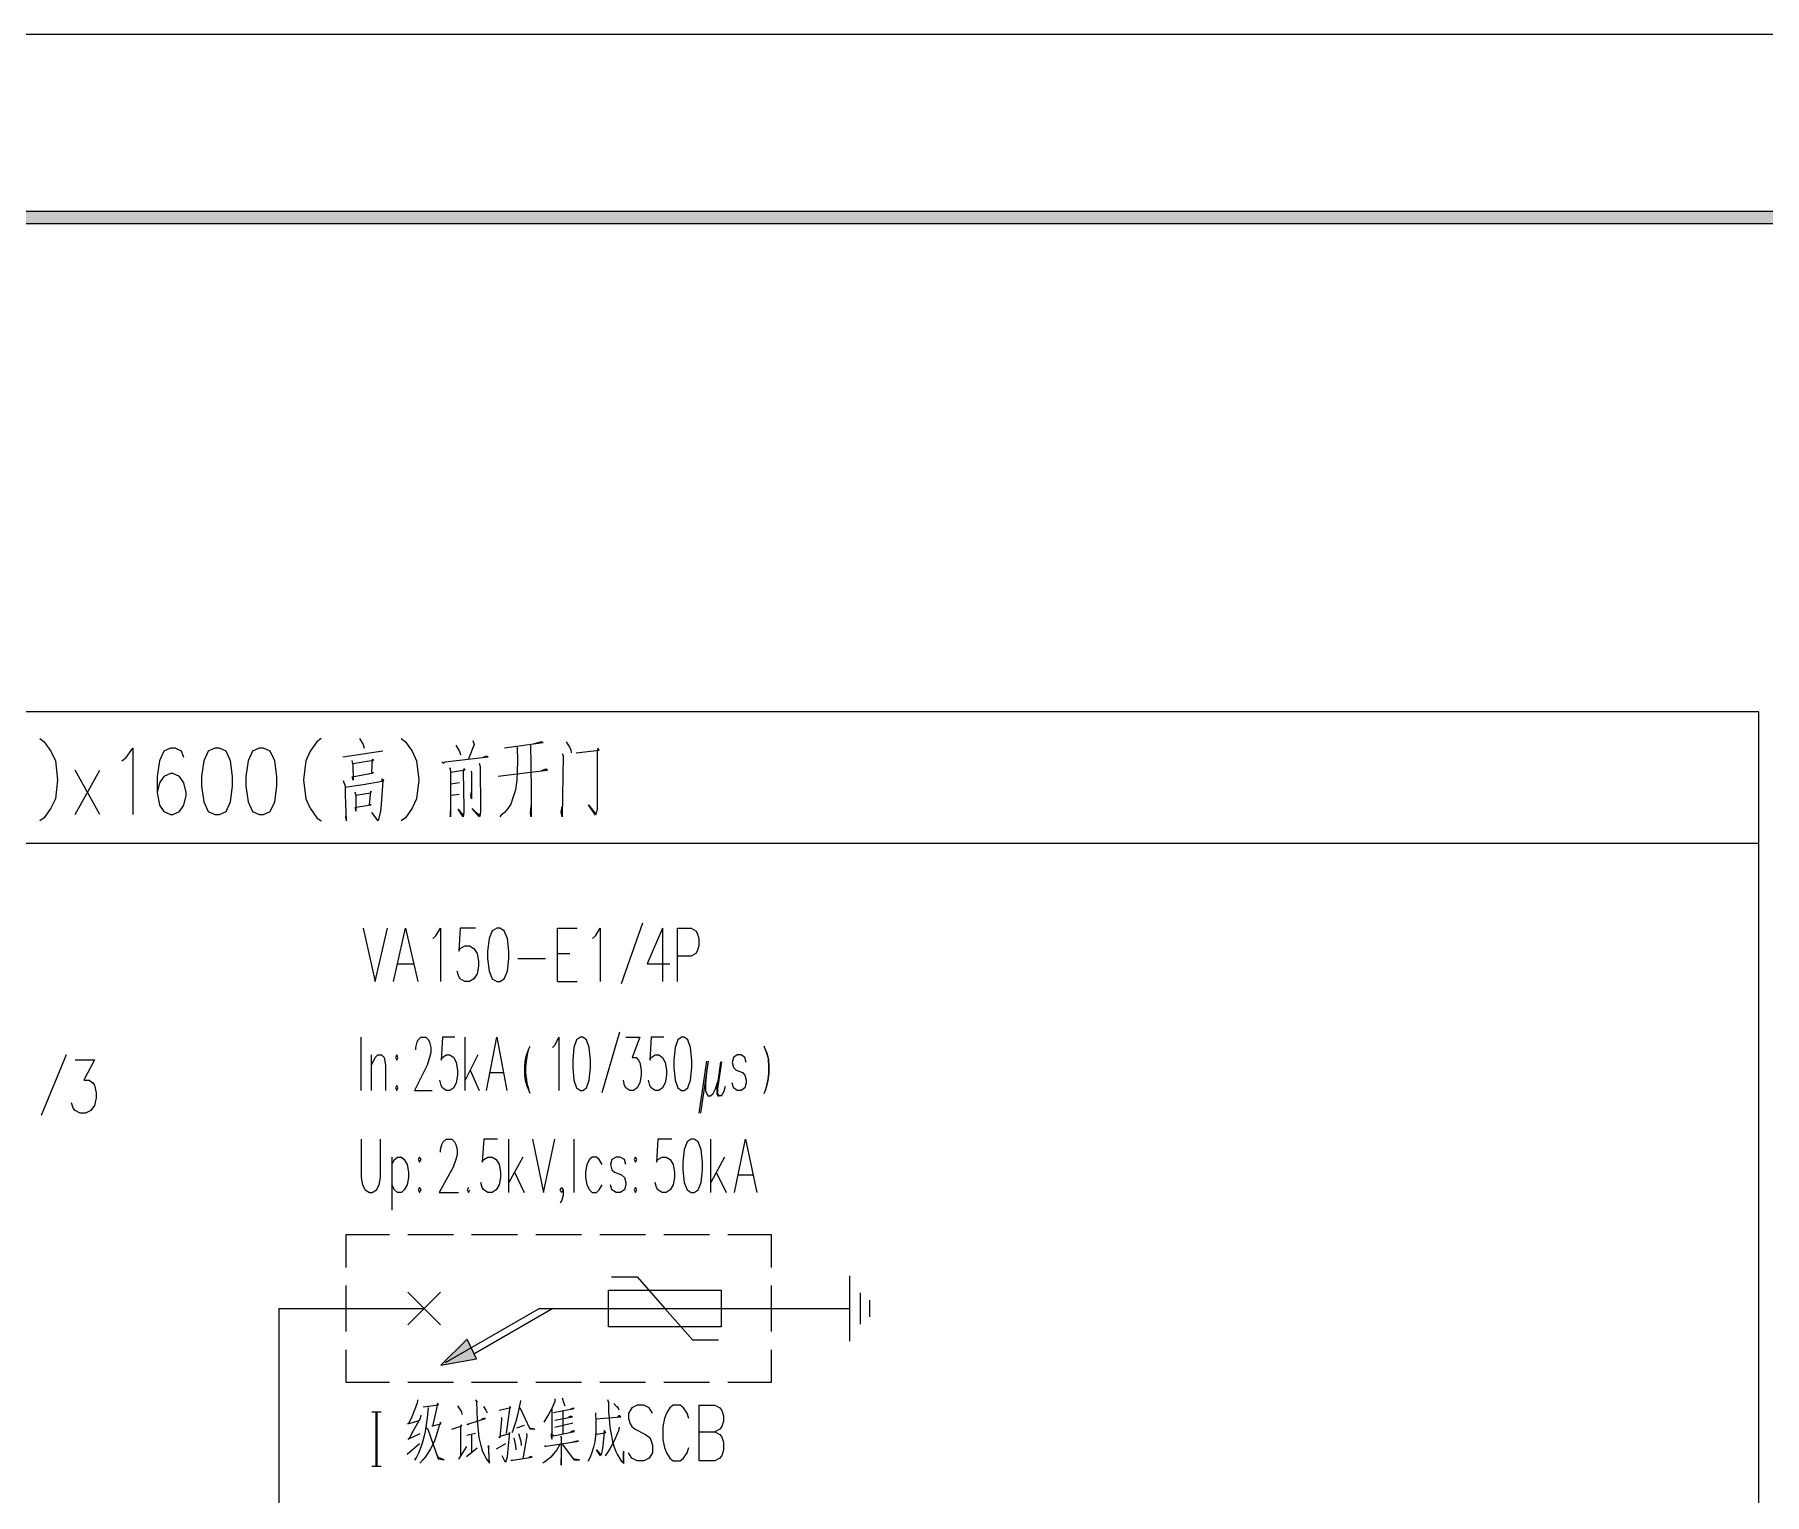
# Model space of a CAD drawing. Header units: millimetres. Extents: x 0 to 586, y 0 to 414.
# Drawn here: x 216.6 to 309.9, y 335.4 to 414.1 of the extents above; entities that cross this region are included whole.
import ezdxf

# ---------------------------------------------------------------- set-up
doc = ezdxf.new("R2010")
doc.units = ezdxf.units.MM

msp = doc.modelspace()

# ---------------------------------------------------------------- hatches: boundary and pattern name
h = msp.add_hatch(color=0)
h.dxf.hatch_style = 2
h.paths.add_polyline_path([(576.117861, 404.569083), (575.429944, 403.877639), (24.994306, 403.877639), (24.302861, 404.569083)])
h = msp.add_hatch(color=0)
h.dxf.hatch_style = 2
h.paths.add_polyline_path([(240.463917, 342.67775), (239.959444, 343.746667), (238.527167, 342.332028)])

# ---------------------------------------------------------------- linework, layer by layer
at = {"color": 0, "lineweight": 0}
for points in [[(0, 0), (585.632278, 0), (585.632278, 414.0835), (0, 414.0835)], [(576.117861, 404.569083), (575.429944, 403.877639), (24.994306, 403.877639), (24.302861, 404.569083)], [(226.352806, 375.613083), (225.9965, 375.44375), (225.756611, 374.928694), (225.636667, 374.0785), (225.636667, 373.566972), (225.756611, 372.71325), (225.9965, 372.201722), (226.352806, 372.028861), (226.592694, 372.028861), (226.952528, 372.201722), (227.188889, 372.71325), (227.308833, 373.566972), (227.308833, 374.0785), (227.188889, 374.928694), (226.952528, 375.44375), (226.592694, 375.613083)], [(228.744639, 375.613083), (228.384806, 375.44375), (228.144917, 374.928694), (228.024972, 374.0785), (228.024972, 373.566972), (228.144917, 372.71325), (228.384806, 372.201722), (228.744639, 372.028861), (228.981, 372.028861), (229.340833, 372.201722), (229.580722, 372.71325), (229.697139, 373.566972), (229.697139, 374.0785), (229.580722, 374.928694), (229.340833, 375.44375), (228.981, 375.613083)], [(241.546944, 365.897583), (241.303528, 365.76), (241.137722, 365.350778), (241.056583, 364.669917), (241.056583, 364.260694), (241.137722, 363.576306), (241.303528, 363.167083), (241.546944, 363.033028), (241.71275, 363.033028), (241.956167, 363.167083), (242.121972, 363.576306), (242.203111, 364.260694), (242.203111, 364.669917), (242.121972, 365.350778), (241.956167, 365.76), (241.71275, 365.897583)], [(246.055444, 360.023833), (245.850833, 359.88625), (245.71325, 359.477028), (245.642694, 358.792639), (245.642694, 358.383417), (245.71325, 357.702556), (245.850833, 357.293333), (246.055444, 357.15575), (246.1895, 357.15575), (246.394111, 357.293333), (246.531694, 357.702556), (246.598722, 358.383417), (246.598722, 358.792639), (246.531694, 359.477028), (246.394111, 359.88625), (246.1895, 360.023833)], [(251.512917, 360.023833), (251.308306, 359.88625), (251.17425, 359.477028), (251.103694, 358.792639), (251.103694, 358.383417), (251.17425, 357.702556), (251.308306, 357.293333), (251.512917, 357.15575), (251.6505, 357.15575), (251.855111, 357.293333), (251.992694, 357.702556), (252.059722, 358.383417), (252.059722, 358.792639), (251.992694, 359.477028), (251.855111, 359.88625), (251.6505, 360.023833)], [(236.1565, 359.067806), (236.089472, 358.930222), (236.1565, 358.792639), (236.223528, 358.930222)], [(236.1565, 357.427389), (236.089472, 357.293333), (236.1565, 357.15575), (236.223528, 357.293333)], [(252.035028, 354.516972), (251.80925, 354.379389), (251.657556, 353.970167), (251.583472, 353.285778), (251.583472, 352.876556), (251.657556, 352.195694), (251.80925, 351.786472), (252.035028, 351.648889), (252.183194, 351.648889), (252.408972, 351.786472), (252.560667, 352.195694), (252.63475, 352.876556), (252.63475, 353.285778), (252.560667, 353.970167), (252.408972, 354.379389), (252.183194, 354.516972)], [(237.391222, 353.560944), (237.317139, 353.423361), (237.391222, 353.285778), (237.468833, 353.423361)], [(249.029361, 353.560944), (248.955278, 353.423361), (249.029361, 353.285778), (249.106972, 353.423361)], [(237.391222, 351.920528), (237.317139, 351.786472), (237.391222, 351.648889), (237.468833, 351.786472)], [(249.029361, 351.920528), (248.955278, 351.786472), (249.029361, 351.648889), (249.106972, 351.786472)], [(247.579444, 344.406361), (247.579444, 346.385444), (253.654278, 346.385444), (253.654278, 344.406361)], [(240.463917, 342.67775), (239.959444, 343.746667), (238.527167, 342.332028)]]:
    msp.add_lwpolyline(points, close=True, dxfattribs=at)
for points in [[(287.803167, 377.574528), (117.12575, 377.574528)], [(160.700861, 97.0915), (309.59425, 97.0915), (309.59425, 377.574528), (138.913306, 377.574528)], [(216.919528, 376.124611), (217.155889, 375.955278), (217.515722, 375.44375), (217.755611, 374.928694), (217.872028, 373.905639), (217.755611, 372.882583), (217.515722, 372.371056), (217.155889, 371.859528), (216.919528, 371.686667)], [(232.088972, 376.124611), (231.849083, 375.955278), (231.48925, 375.44375), (231.252889, 374.928694), (231.132944, 373.905639), (231.252889, 372.882583), (231.48925, 372.371056), (231.849083, 371.859528), (232.088972, 371.686667)], [(234.149194, 376.124611), (234.343222, 375.810639), (234.392611, 375.6025)], [(236.389333, 376.124611), (236.625694, 375.955278), (236.985528, 375.44375), (237.225417, 374.928694), (237.341833, 373.905639), (237.225417, 372.882583), (236.985528, 372.371056), (236.625694, 371.859528), (236.389333, 371.686667)], [(240.255778, 376.018778), (240.329861, 375.810639), (240.033528, 375.041583)], [(241.96675, 375.63425), (244.044611, 375.916472), (243.949361, 375.95175), (243.557778, 375.845917)], [(245.293444, 375.95175), (245.462778, 375.669528), (245.536861, 375.531944), (245.561556, 375.355556)], [(221.336306, 374.928694), (221.576194, 375.101556), (221.936028, 375.613083), (221.936028, 372.028861)], [(224.680639, 375.101556), (224.560694, 375.44375), (224.204389, 375.613083), (223.9645, 375.613083), (223.608194, 375.44375), (223.368306, 374.928694), (223.248361, 374.0785), (223.248361, 373.224778), (223.368306, 372.540389), (223.608194, 372.201722), (223.9645, 372.028861), (224.084444, 372.028861), (224.444278, 372.201722), (224.680639, 372.540389), (224.800583, 373.051917), (224.800583, 373.224778), (224.680639, 373.736306), (224.444278, 374.0785), (224.084444, 374.247833), (223.9645, 374.247833), (223.608194, 374.0785), (223.368306, 373.736306), (223.248361, 373.224778)], [(233.246083, 375.147417), (235.398028, 375.461389)], [(233.732917, 374.93575), (233.782306, 374.692333), (233.807, 373.888), (233.757611, 374.064389), (234.907667, 374.272528), (234.808889, 374.307806), (234.858278, 375.006306), (234.907667, 374.93575), (233.782306, 374.762889)], [(238.590667, 374.868722), (238.689444, 374.798167), (238.763528, 374.868722), (241.088333, 375.147417), (240.989556, 375.182694), (240.792, 375.112139)], [(239.349139, 375.775361), (239.546694, 375.426111), (239.596083, 375.25325)], [(242.651139, 375.669528), (242.675833, 374.900472), (242.651139, 374.343083), (242.626444, 373.888), (242.552361, 373.365889), (242.432417, 372.981361), (242.308944, 372.596833), (242.139611, 372.353417), (241.96675, 372.14175), (241.772722, 371.968889), (241.723333, 371.898333)], [(243.360222, 375.775361), (243.384917, 374.727611), (243.409611, 373.330611), (243.409611, 372.212306), (243.409611, 371.898333), (243.360222, 372.106472), (243.409611, 372.491)], [(245.071194, 375.320278), (245.145278, 375.182694), (245.120583, 375.217972), (245.071194, 371.898333), (245.025333, 372.177028), (245.071194, 372.455722)], [(245.829667, 375.355556), (247.0785, 375.496667), (247.004417, 375.6025), (246.955028, 375.390833), (246.955028, 372.318139), (246.930333, 372.177028), (246.880944, 372.004167), (246.489361, 372.561556), (246.880944, 372.071194), (246.905639, 372.14175)], [(218.828056, 372.028861), (220.143917, 374.417167)], [(220.143917, 372.028861), (218.828056, 374.417167)], [(239.006944, 374.519472), (239.031639, 374.551222), (239.056333, 374.272528), (239.056333, 371.898333), (239.056333, 372.106472), (239.081028, 372.388694)], [(239.081028, 374.307806), (239.8395, 374.448917), (239.765417, 374.519472), (239.740722, 374.343083), (239.765417, 372.388694), (239.765417, 372.14175), (239.740722, 371.898333), (239.472611, 372.318139), (239.740722, 371.968889), (239.765417, 372.106472)], [(240.157, 374.378361), (240.181694, 374.307806), (240.181694, 374.170222), (240.181694, 372.875528), (240.157, 373.051917), (240.181694, 373.260056)], [(240.597972, 374.798167), (240.647361, 374.621778), (240.647361, 374.551222), (240.672056, 372.420444), (240.672056, 372.212306), (240.647361, 372.035917), (240.622667, 371.898333), (240.231083, 372.353417), (240.647361, 371.933611), (240.647361, 372.106472)], [(241.624556, 374.099667), (243.360222, 374.307806), (244.291556, 374.413639), (244.192778, 374.484194), (243.949361, 374.378361)], [(233.415417, 372.035917), (233.390722, 371.863056), (233.440111, 371.686667), (233.390722, 373.087194), (233.390722, 373.53875), (233.291944, 373.852722)], [(233.366028, 373.503472), (234.343222, 373.644583), (235.373333, 373.820972), (235.373333, 373.958556), (235.468583, 373.888), (235.398028, 373.820972), (235.323944, 372.596833), (235.274556, 372.212306), (235.200472, 371.898333), (235.151083, 371.686667), (234.808889, 372.14175)], [(233.905778, 373.260056), (233.955167, 373.051917), (233.955167, 372.212306), (233.930472, 372.420444), (233.955167, 372.420444), (234.784194, 372.561556), (234.688944, 372.561556), (234.7595, 373.295333), (234.784194, 373.260056), (234.734806, 373.1895), (233.955167, 373.051917)], [(239.081028, 373.679861), (239.546694, 373.750417)], [(239.522, 373.118944), (239.081028, 373.051917)], [(117.12575, 370.49075), (309.59425, 370.49075)], [(234.339694, 365.897583), (234.995861, 363.033028), (235.652028, 365.897583)], [(235.980111, 363.033028), (236.63275, 365.897583), (237.288917, 363.033028)], [(238.107361, 365.350778), (238.273167, 365.488361), (238.516583, 365.897583), (238.516583, 363.033028)], [(240.400417, 365.897583), (239.581972, 365.897583), (239.500833, 364.669917), (239.581972, 364.8075), (239.828917, 364.941556), (240.072333, 364.941556), (240.319278, 364.8075), (240.485083, 364.532333), (240.566222, 364.123111), (240.566222, 363.851472), (240.485083, 363.44225), (240.319278, 363.167083), (240.072333, 363.033028), (239.828917, 363.033028), (239.581972, 363.167083), (239.500833, 363.304667), (239.419694, 363.576306)], [(244.82425, 363.033028), (244.82425, 365.897583), (245.889639, 365.897583)], [(246.708083, 365.350778), (246.870361, 365.488361), (247.117306, 365.897583), (247.117306, 363.033028)], [(249.410361, 366.17275), (248.263833, 362.895444)], [(250.47575, 365.897583), (249.657306, 363.985528), (250.884972, 363.985528)], [(250.47575, 365.897583), (250.47575, 363.033028)], [(251.294194, 363.033028), (251.294194, 365.897583), (252.0315, 365.897583), (252.278444, 365.76), (252.359583, 365.625944), (252.440722, 365.350778), (252.440722, 364.941556), (252.359583, 364.669917), (252.278444, 364.532333), (252.0315, 364.39475), (251.294194, 364.39475)], [(236.223528, 363.985528), (237.041972, 363.985528)], [(242.693472, 364.260694), (244.168083, 364.260694)], [(244.82425, 364.532333), (245.480417, 364.532333)], [(244.82425, 363.033028), (245.889639, 363.033028)], [(234.244444, 357.15575), (234.244444, 360.023833)], [(237.179556, 359.339444), (237.179556, 359.477028), (237.250111, 359.748667), (237.317139, 359.88625), (237.454722, 360.023833), (237.726361, 360.023833), (237.863944, 359.88625), (237.930972, 359.748667), (238.001528, 359.477028), (238.001528, 359.201861), (237.930972, 358.930222), (237.793389, 358.521), (237.112528, 357.15575), (238.068556, 357.15575)], [(239.296222, 360.023833), (238.615361, 360.023833), (238.544806, 358.792639), (238.615361, 358.930222), (238.819972, 359.067806), (239.024583, 359.067806), (239.229194, 358.930222), (239.36325, 358.658583), (239.433806, 358.249361), (239.433806, 357.974194), (239.36325, 357.564972), (239.229194, 357.293333), (239.024583, 357.15575), (238.819972, 357.15575), (238.615361, 357.293333), (238.544806, 357.427389), (238.477778, 357.702556)], [(239.843028, 357.15575), (239.843028, 360.023833)], [(241.003667, 357.15575), (241.550472, 360.023833), (242.09375, 357.15575)], [(244.552611, 359.477028), (244.690194, 359.611083), (244.894806, 360.023833), (244.894806, 357.15575)], [(248.168583, 360.295472), (247.212556, 357.018167)], [(248.510778, 360.023833), (249.262194, 360.023833), (248.852972, 358.930222), (249.057583, 358.930222), (249.195167, 358.792639), (249.262194, 358.658583), (249.329222, 358.249361), (249.329222, 357.974194), (249.262194, 357.564972), (249.124611, 357.293333), (248.92, 357.15575), (248.715389, 357.15575), (248.510778, 357.293333), (248.44375, 357.427389), (248.373194, 357.702556)], [(250.560417, 360.023833), (249.876028, 360.023833), (249.809, 358.792639), (249.876028, 358.930222), (250.080639, 359.067806), (250.28525, 359.067806), (250.489861, 358.930222), (250.627444, 358.658583), (250.694472, 358.249361), (250.694472, 357.974194), (250.627444, 357.564972), (250.489861, 357.293333), (250.28525, 357.15575), (250.080639, 357.15575), (249.876028, 357.293333), (249.809, 357.427389), (249.738444, 357.702556)], [(218.330639, 359.071333), (216.993611, 355.794028)], [(234.79125, 357.15575), (234.79125, 359.067806)], [(234.79125, 358.521), (234.995861, 358.930222), (235.133444, 359.067806), (235.338056, 359.067806), (235.475639, 358.930222), (235.542667, 358.521), (235.542667, 357.15575)], [(240.523889, 359.067806), (239.843028, 357.702556)], [(243.356694, 356.993472), (243.272028, 357.162806), (243.190889, 357.385056), (243.106222, 357.691972), (243.063889, 357.998889), (243.063889, 358.503361), (243.106222, 358.8385), (243.176778, 359.117194), (243.272028, 359.399417), (243.342583, 359.537)], [(243.257917, 359.371194), (243.190889, 359.088972), (243.148556, 358.8385), (243.106222, 358.418694), (243.106222, 358.083556), (243.148556, 357.720194), (243.176778, 357.554389), (243.272028, 357.191028)], [(254.994833, 358.658583), (254.927806, 358.930222), (254.723194, 359.067806), (254.518583, 359.067806), (254.313972, 358.930222), (254.243417, 358.658583), (254.313972, 358.383417), (254.448028, 358.249361), (254.790222, 358.111778), (254.927806, 357.974194), (254.994833, 357.702556), (254.994833, 357.564972), (254.927806, 357.293333), (254.723194, 357.15575), (254.518583, 357.15575), (254.313972, 357.293333), (254.243417, 357.564972)], [(255.964972, 356.993472), (256.046111, 357.162806), (256.144889, 357.526167), (256.187222, 357.691972), (256.243667, 358.083556), (256.243667, 358.446917), (256.215444, 358.810278), (256.130778, 359.145417), (256.046111, 359.342972), (255.964972, 359.537)], [(256.046111, 359.342972), (256.130778, 359.06075), (256.173111, 358.8385), (256.201333, 358.418694), (256.201333, 358.111778), (256.173111, 357.861306), (256.130778, 357.582611), (256.046111, 357.162806)], [(218.810417, 358.799694), (219.861694, 358.799694), (219.286667, 357.706083), (219.572417, 357.706083), (219.762917, 357.5685), (219.861694, 357.434444), (219.956944, 357.025222), (219.956944, 356.750056), (219.861694, 356.340833), (219.667667, 356.069194), (219.381917, 355.931611), (219.096167, 355.931611), (218.810417, 356.069194), (218.715167, 356.20325), (218.616389, 356.478417)], [(240.114667, 358.249361), (240.594444, 357.15575)], [(252.454833, 355.931611), (252.874639, 358.725611)], [(252.945194, 358.725611), (252.5395, 355.931611)], [(252.874639, 358.309333), (252.804083, 357.526167), (252.804083, 357.134583), (252.931083, 356.855889), (253.072194, 356.855889), (253.209778, 356.993472), (253.336778, 357.247472), (253.474361, 357.635528)], [(253.615472, 358.700917), (253.407333, 357.247472), (253.407333, 356.96525), (253.474361, 356.855889), (253.544917, 356.855889), (253.474361, 356.96525), (253.474361, 357.247472), (253.686028, 358.700917)], [(241.208278, 358.111778), (241.889139, 358.111778)], [(253.671917, 356.855889), (253.813028, 357.106361), (253.880056, 357.385056)], [(253.671917, 356.855889), (253.544917, 356.855889)], [(234.240917, 354.516972), (234.240917, 352.467333), (234.315, 352.058111), (234.463167, 351.786472), (234.688944, 351.648889), (234.840639, 351.648889), (235.066417, 351.786472), (235.214583, 352.058111), (235.288667, 352.467333), (235.288667, 354.516972)], [(238.520111, 353.832583), (238.520111, 353.970167), (238.594194, 354.241806), (238.668278, 354.379389), (238.819972, 354.516972), (239.119833, 354.516972), (239.268, 354.379389), (239.345611, 354.241806), (239.419694, 353.970167), (239.419694, 353.695), (239.345611, 353.423361), (239.193917, 353.014139), (238.4425, 351.648889), (239.493778, 351.648889)], [(241.596333, 354.516972), (240.844917, 354.516972), (240.770833, 353.285778), (240.844917, 353.423361), (241.070694, 353.560944), (241.296472, 353.560944), (241.52225, 353.423361), (241.673944, 353.151722), (241.748028, 352.738972), (241.748028, 352.467333), (241.673944, 352.058111), (241.52225, 351.786472), (241.296472, 351.648889), (241.070694, 351.648889), (240.844917, 351.786472), (240.770833, 351.920528), (240.69675, 352.195694)], [(242.196056, 351.648889), (242.196056, 354.516972)], [(243.473111, 354.516972), (244.076361, 351.648889), (244.676083, 354.516972)], [(245.727361, 351.648889), (245.727361, 354.516972)], [(250.98375, 354.516972), (250.232333, 354.516972), (250.154722, 353.285778), (250.232333, 353.423361), (250.458111, 353.560944), (250.680361, 353.560944), (250.906139, 353.423361), (251.057833, 353.151722), (251.131917, 352.738972), (251.131917, 352.467333), (251.057833, 352.058111), (250.906139, 351.786472), (250.680361, 351.648889), (250.458111, 351.648889), (250.232333, 351.786472), (250.154722, 351.920528), (250.080639, 352.195694)], [(253.082778, 351.648889), (253.082778, 354.516972)], [(254.359833, 351.648889), (254.963083, 354.516972), (255.562806, 351.648889)], [(235.891917, 353.560944), (235.891917, 350.692861)], [(235.891917, 353.151722), (236.040083, 353.423361), (236.191778, 353.560944), (236.417556, 353.560944), (236.565722, 353.423361), (236.717417, 353.151722), (236.7915, 352.738972), (236.7915, 352.467333), (236.717417, 352.058111), (236.565722, 351.786472), (236.417556, 351.648889), (236.191778, 351.648889), (236.040083, 351.786472), (235.891917, 352.058111)], [(242.947472, 353.560944), (242.196056, 352.195694)], [(247.226667, 353.151722), (247.0785, 353.423361), (246.926806, 353.560944), (246.701028, 353.560944), (246.552861, 353.423361), (246.401167, 353.151722), (246.327083, 352.738972), (246.327083, 352.467333), (246.401167, 352.058111), (246.552861, 351.786472), (246.701028, 351.648889), (246.926806, 351.648889), (247.0785, 351.786472), (247.226667, 352.058111)], [(248.503722, 353.151722), (248.429639, 353.423361), (248.203861, 353.560944), (247.978083, 353.560944), (247.752306, 353.423361), (247.678222, 353.151722), (247.752306, 352.876556), (247.904, 352.738972), (248.277944, 352.604917), (248.429639, 352.467333), (248.503722, 352.195694), (248.503722, 352.058111), (248.429639, 351.786472), (248.203861, 351.648889), (247.978083, 351.648889), (247.752306, 351.786472), (247.678222, 352.058111)], [(253.834194, 353.560944), (253.082778, 352.195694)], [(242.499444, 352.738972), (243.025083, 351.648889)], [(253.386167, 352.738972), (253.911806, 351.648889)], [(254.585611, 352.604917), (255.337028, 352.604917)], [(240.019417, 351.920528), (239.945333, 351.786472), (240.019417, 351.648889), (240.097028, 351.786472)], [(245.127639, 351.786472), (245.050028, 351.648889), (244.975944, 351.786472), (245.050028, 351.920528), (245.127639, 351.786472), (245.127639, 351.511306), (245.050028, 351.239667), (244.975944, 351.102083)], [(233.422472, 349.380528), (235.761389, 349.380528)], [(233.422472, 347.613111), (233.422472, 349.380528)], [(236.745639, 349.380528), (239.211556, 349.380528)], [(240.195806, 349.380528), (242.661722, 349.380528)], [(243.6495, 349.380528), (246.111889, 349.380528)], [(247.099667, 349.380528), (249.562056, 349.380528)], [(250.549833, 349.380528), (253.01575, 349.380528)], [(254, 349.380528), (256.338917, 349.380528), (256.338917, 347.613111)], [(247.727611, 347.108639), (249.121083, 347.108639)], [(249.121083, 347.108639), (250.616861, 345.394139)], [(260.575778, 343.63025), (260.575778, 347.158028)], [(233.422472, 344.162944), (233.422472, 346.628861)], [(238.516583, 344.515722), (236.75975, 346.272556)], [(236.75975, 344.515722), (238.516583, 346.272556)], [(238.516583, 344.515722), (236.75975, 346.272556)], [(236.75975, 344.515722), (238.516583, 346.272556)], [(256.338917, 346.628861), (256.338917, 344.162944)], [(261.157861, 344.547472), (261.157861, 346.244333)], [(229.802972, 345.394139), (237.638167, 345.394139)], [(229.802972, 345.394139), (229.802972, 333.854778)], [(229.802972, 345.394139), (237.638167, 345.394139)], [(243.847056, 345.394139), (238.770583, 342.462556)], [(244.57025, 345.394139), (240.312222, 342.935278)], [(243.847056, 345.394139), (260.575778, 345.394139)], [(243.847056, 345.394139), (260.575778, 345.394139)], [(248.528417, 345.394139), (260.575778, 345.394139)], [(252.112639, 343.683167), (250.616861, 345.394139)], [(261.665861, 344.946111), (261.665861, 345.845694)], [(253.506111, 343.683167), (252.112639, 343.683167)], [(235.761389, 341.40775), (233.422472, 341.40775), (233.422472, 343.175167)], [(256.338917, 343.175167), (256.338917, 341.40775), (254, 341.40775)], [(239.211556, 341.40775), (236.745639, 341.40775)], [(242.661722, 341.40775), (240.195806, 341.40775)], [(246.111889, 341.40775), (243.6495, 341.40775)], [(249.562056, 341.40775), (247.099667, 341.40775)], [(253.01575, 341.40775), (250.549833, 341.40775)], [(237.271278, 340.469361), (237.250111, 340.292972), (236.964361, 339.559194), (236.812667, 339.206417), (236.756222, 339.178194), (237.366528, 339.354583)], [(240.400417, 340.469361), (240.495667, 340.352944), (240.456861, 340.381167), (240.495667, 339.382806), (240.534472, 339.001806), (240.590917, 338.444417), (240.686167, 338.003444), (240.781417, 337.682417), (240.897833, 337.446056), (240.993083, 337.269667), (241.105972, 337.125028), (241.162417, 337.065056), (241.105972, 338.003444), (241.123611, 337.15325)], [(242.824, 340.441139), (242.802833, 340.324722), (242.672306, 339.647389), (242.577056, 339.294611), (242.478278, 338.973583), (242.404194, 338.768972), (242.365389, 338.709)], [(244.676083, 340.529333), (244.676083, 340.381167), (244.520861, 340.000167), (244.330361, 339.679139), (244.083417, 339.266389)], [(245.074722, 340.585778), (245.169972, 340.292972), (245.226417, 340.148333)], [(247.515944, 340.497583), (247.575917, 340.324722), (247.575917, 339.823778), (247.611194, 339.50275), (247.632361, 339.178194), (247.671167, 338.885389), (247.727611, 338.532611), (247.784056, 338.208056), (247.879306, 337.91525), (247.974556, 337.682417), (248.052167, 337.506028), (248.165056, 337.329639), (248.260306, 337.181472), (248.355556, 337.093278), (248.394361, 337.036833), (248.376722, 337.710639), (248.355556, 337.093278)], [(234.808889, 339.823778), (235.323944, 339.823778)], [(235.038194, 339.823778), (235.038194, 336.888667)], [(235.094639, 336.888667), (235.094639, 339.823778)], [(237.461778, 339.647389), (237.422972, 339.471), (237.041972, 338.797194), (236.830306, 338.384444), (236.773861, 338.356222), (237.422972, 338.649028)], [(237.842778, 340.060139), (237.803972, 339.50275), (237.747528, 339.149972), (237.691083, 338.768972), (237.634639, 338.532611), (237.539389, 338.179833), (237.444139, 337.858806), (237.327722, 337.594222), (237.214833, 337.386083), (237.119583, 337.213222)], [(237.574667, 340.088361), (238.414278, 340.204778), (238.357833, 340.292972), (238.301389, 340.000167), (238.089722, 339.030028), (238.072083, 339.061778), (238.530694, 339.178194), (238.509528, 339.266389), (238.435444, 339.061778), (238.340194, 338.709), (238.262583, 338.472639), (238.1885, 338.268028), (238.089722, 338.035194), (237.976833, 337.827056), (237.825139, 337.594222), (237.691083, 337.386083), (237.557028, 337.241444), (237.405333, 337.065056)], [(239.42675, 340.148333), (239.578444, 339.940194), (239.656056, 339.823778), (239.673694, 339.679139)], [(239.941806, 339.178194), (239.980611, 339.149972), (240.037056, 339.178194), (240.933111, 339.471), (240.859028, 339.471), (240.703806, 339.414556)], [(240.837861, 340.116583), (240.954278, 339.911972), (241.028361, 339.763806)], [(241.677472, 339.911972), (242.308944, 340.060139), (242.2525, 340.116583), (242.058472, 338.649028)], [(241.793889, 339.530972), (241.811528, 339.50275), (241.811528, 339.414556), (241.716278, 338.416194), (241.677472, 338.472639), (241.793889, 338.532611), (242.2525, 338.649028), (242.231333, 338.709), (242.136083, 337.622444), (242.118444, 337.386083), (242.058472, 337.213222), (242.023194, 337.093278), (241.832694, 337.446056)], [(242.785194, 340.060139), (243.339056, 338.913611), (243.607167, 338.885389), (243.317889, 338.941833)], [(244.520861, 340.000167), (244.520861, 338.356222), (244.503222, 338.560833), (244.503222, 338.649028)], [(244.616111, 339.795556), (245.723833, 340.000167), (245.685028, 340.028389), (245.533333, 339.971944)], [(244.676083, 339.382806), (245.628583, 339.559194), (245.550972, 339.590944), (245.416917, 339.530972)], [(245.113528, 339.852), (245.113528, 338.649028)], [(246.870361, 339.763806), (246.888, 339.294611), (246.888, 338.825417), (246.888, 338.737222), (246.870361, 338.504389), (246.831556, 338.208056), (246.771583, 337.91525), (246.676333, 337.622444), (246.581083, 337.386083), (246.450556, 337.15325)], [(246.888, 339.442778), (248.242667, 339.559194), (248.165056, 339.619167), (248.069806, 339.559194), (248.165056, 339.619167)], [(247.861667, 340.26475), (248.013361, 340.116583), (248.031, 340.116583), (248.090972, 340.028389), (248.129778, 339.940194)], [(249.946583, 339.75675), (249.763139, 340.0425), (249.480917, 340.187139), (249.1105, 340.187139), (248.828278, 340.0425), (248.644833, 339.75675), (248.644833, 339.471), (248.736556, 339.181722), (248.828278, 339.040611), (249.01525, 338.895972), (249.576167, 338.610222), (249.763139, 338.465583), (249.854861, 338.320944), (249.946583, 338.035194), (249.946583, 337.604806), (249.763139, 337.319056), (249.480917, 337.174417), (249.1105, 337.174417), (248.828278, 337.319056), (248.644833, 337.604806)], [(251.9045, 339.471), (251.812778, 339.75675), (251.625806, 340.0425), (251.438833, 340.187139), (251.064889, 340.187139), (250.881444, 340.0425), (250.694472, 339.75675), (250.599222, 339.471), (250.5075, 339.040611), (250.5075, 338.320944), (250.599222, 337.894083), (250.694472, 337.604806), (250.881444, 337.319056), (251.064889, 337.174417), (251.438833, 337.174417), (251.625806, 337.319056), (251.812778, 337.604806), (251.9045, 337.894083)], [(252.465417, 337.174417), (252.465417, 340.187139), (253.305028, 340.187139), (253.583722, 340.0425), (253.675444, 339.901389), (253.770694, 339.612111), (253.770694, 339.326361), (253.675444, 339.040611), (253.583722, 338.895972), (253.305028, 338.751333)], [(237.729889, 339.001806), (237.825139, 338.885389), (238.396639, 337.297889), (238.721194, 337.241444), (238.414278, 337.357861), (238.340194, 337.506028)], [(239.123361, 338.885389), (239.673694, 339.061778), (239.61725, 339.118222), (239.599611, 338.973583), (239.599611, 337.446056), (239.504361, 337.269667), (239.941806, 337.947)], [(239.941806, 338.560833), (240.400417, 338.680778)], [(240.18875, 338.560833), (240.18875, 337.650667)], [(243.032139, 339.09), (242.612333, 338.941833)], [(242.72875, 338.649028), (242.841639, 338.239806), (242.862806, 338.003444)], [(243.148556, 338.649028), (243.166194, 338.532611), (242.958056, 337.297889)], [(244.577306, 338.592583), (244.616111, 338.532611), (245.741472, 338.768972), (245.685028, 338.797194), (245.533333, 338.737222)], [(245.646222, 339.206417), (244.676083, 338.973583)], [(246.905639, 338.649028), (246.98325, 338.620806), (247.420694, 338.709), (247.346611, 338.825417), (247.346611, 338.737222), (247.269, 337.975222), (247.230194, 337.770611), (247.191389, 337.562472), (247.134944, 337.446056), (246.926806, 337.770611), (247.156111, 337.506028)], [(248.147417, 339.001806), (248.108611, 338.797194), (247.956917, 338.416194), (247.805222, 338.119861), (247.671167, 337.858806), (247.515944, 337.622444), (247.385417, 337.446056)], [(252.465417, 338.751333), (253.305028, 338.751333), (253.583722, 338.610222), (253.675444, 338.465583), (253.770694, 338.179833), (253.770694, 337.749444), (253.675444, 337.463694), (253.583722, 337.319056), (253.305028, 337.174417), (252.465417, 337.174417)], [(236.717417, 337.53425), (237.384167, 338.119861)], [(239.924167, 337.417833), (240.495667, 337.887028)], [(241.543417, 337.827056), (242.040833, 338.119861)], [(242.460639, 338.416194), (242.555889, 338.003444), (242.577056, 337.770611)], [(244.940667, 338.063417), (244.788972, 337.770611), (244.598472, 337.53425), (244.464417, 337.386083), (244.291556, 337.241444), (244.139861, 337.125028), (244.026972, 337.065056)], [(244.122222, 338.003444), (244.1575, 337.947), (244.196306, 337.975222)], [(244.217472, 337.975222), (245.953139, 338.239806), (245.857889, 338.239806), (245.533333, 338.151611)], [(244.979472, 338.532611), (245.018278, 338.444417), (245.018278, 336.948639), (245.018278, 337.15325), (245.018278, 337.297889)], [(245.095889, 338.063417), (245.723833, 337.213222), (245.741472, 337.241444), (246.009583, 337.241444), (245.723833, 337.269667), (245.610944, 337.386083)], [(234.808889, 336.888667), (235.323944, 336.888667)], [(242.308944, 337.241444), (242.365389, 337.181472), (242.404194, 337.213222), (243.451944, 337.386083), (243.377861, 337.417833), (243.282611, 337.357861)]]:
    msp.add_lwpolyline(points, dxfattribs=at)

doc.saveas('drawing.dxf')
